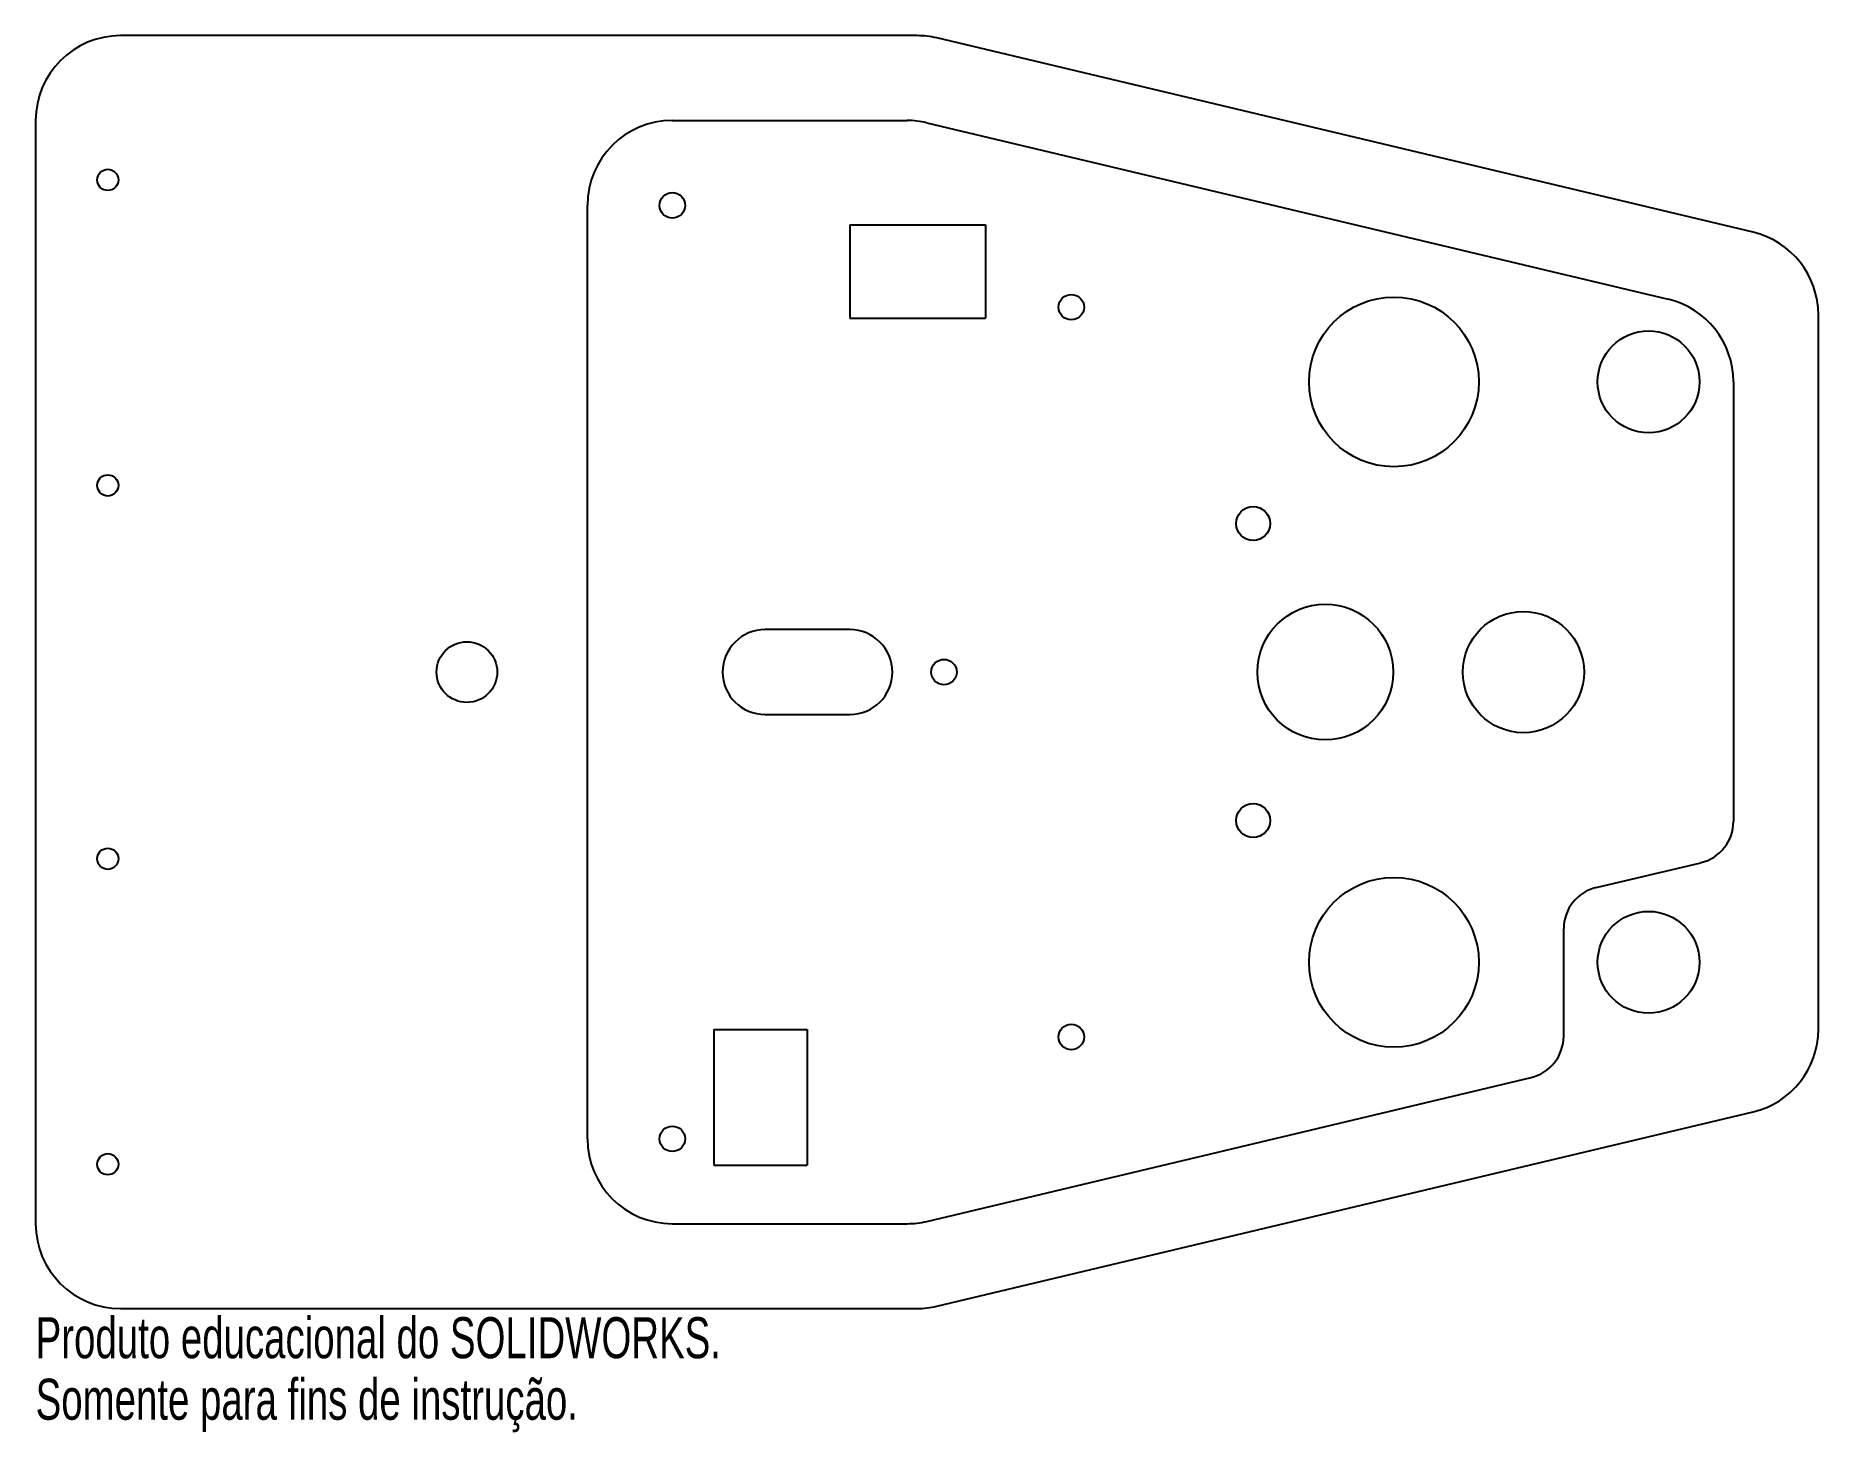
# Paper-space layout '_Superior' of a CAD drawing. Header units: millimetres. Extents: x 0 to 210, y -90 to 75.
import ezdxf

# ---------------------------------------------------------------- set-up
doc = ezdxf.new("R2010")
doc.units = ezdxf.units.MM
doc.styles.add('SLDTEXTSTYLE0', font='TXT', dxfattribs={"width": 0.7})

psp = doc.layouts.new('_Superior')

# ---------------------------------------------------------------- linework, layer by layer
at = {"color": 7, "linetype": 'Continuous', "lineweight": 25}
for p, q in [((103.83, 75), (10, 75)), ((202.32, 51.83), (106.14, 74.73)), ((0, 65), (0, -65)), ((75, 65), (102.65, 65)), ((104.97, 64.73), (192.32, 43.93)), ((65, -55), (65, 55)), ((95.9, 52.7), (95.9, 41.7)), ((95.9, 52.7), (111.9, 52.7)), ((111.9, 52.7), (111.9, 41.7)), ((210, -42.1), (210, 42.1)), ((95.9, 41.7), (111.9, 41.7)), ((200, 34.2), (200, -17.59)), ((95.92, 5), (85.92, 5)), ((85.92, -5), (95.92, -5)), ((183.84, -25.39), (196.16, -22.46)), ((180, -42.91), (180, -30.25)), ((79.9, -42.1), (90.9, -42.1)), ((79.9, -42.1), (79.9, -58.1)), ((90.9, -42.1), (90.9, -58.1)), ((104.97, -64.73), (176.16, -47.78)), ((106.14, -74.73), (202.32, -51.83)), ((79.9, -58.1), (90.9, -58.1)), ((75, -65), (102.65, -65)), ((10, -75), (103.83, -75))]:
    psp.add_line(p, q, dxfattribs=at)
for centre, radius in [((8.5, 58), 1.25), ((75, 55), 1.5), ((122, 43), 1.5), ((160, 34.2), 10), ((190, 34.2), 6), ((8.5, 22), 1.25), ((143.42, 17.5), 2), ((151.92, 0), 8), ((175.26, 0), 7.14), ((50.8, 0), 3.57), ((107, 0), 1.5), ((143.42, -17.5), 2), ((8.5, -22), 1.25), ((160, -34.2), 10), ((190, -34.2), 6), ((122, -43), 1.5), ((75, -55), 1.5), ((8.5, -58), 1.25)]:
    psp.add_circle(centre, radius, dxfattribs=at)
for centre, radius, start, end in [((10, 65), 10, 90, 180), ((103.83, 65), 10, 76.6075, 90), ((75, 55), 10, 90, 180), ((102.65, 55), 10, 76.6075, 90), ((200, 42.1), 10, 0, 76.6075), ((190, 34.2), 10, 0, 76.6075), ((85.92, 0), 5, 90, 270), ((95.92, 0), 5, 270, 90), ((195, -17.59), 5, 283.3925, 0), ((185, -30.25), 5, 103.3925, 180), ((175, -42.91), 5, 283.3925, 0), ((200, -42.1), 10, 283.3925, 0), ((75, -55), 10, 180, 270), ((10, -65), 10, 180, 270), ((102.65, -55), 10, 270, 283.3925), ((103.83, -65), 10, 270, 283.3925)]:
    psp.add_arc(centre, radius, start, end, dxfattribs=at)

# ---------------------------------------------------------------- texts
at = {"color": 7, "linetype": 'Continuous', "char_height": 4.8336, "attachment_point": 1, "style": 'SLDTEXTSTYLE0'}
for s, insert in [('Produto educacional do SOLIDWORKS.', (0, -76.02)), ('Somente para fins de instrução.', (0, -83.27))]:
    psp.add_mtext(s, dxfattribs=dict(at, insert=insert))

doc.saveas('drawing.dxf')
